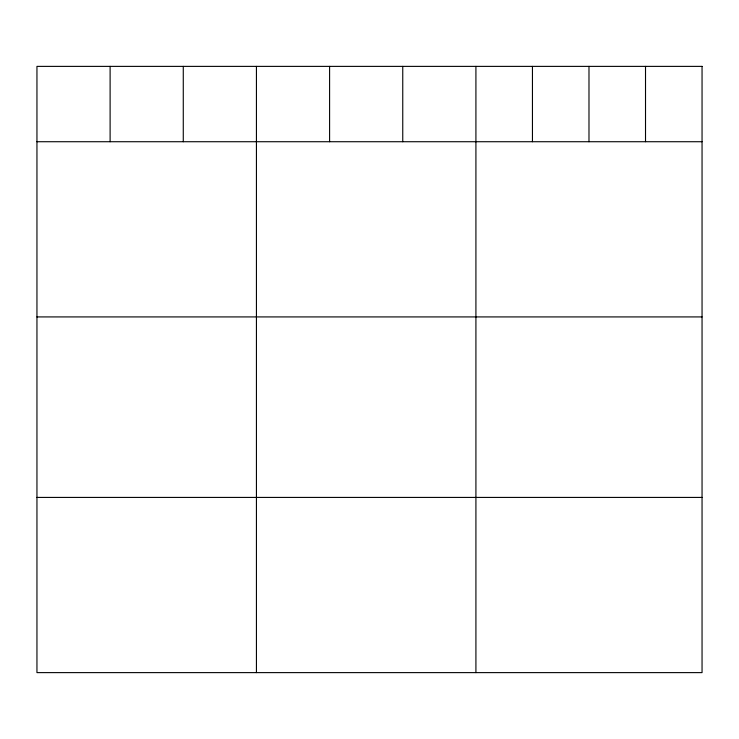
<?xml version="1.0" encoding="UTF-8"?>
<svg xmlns="http://www.w3.org/2000/svg" width="739" height="739" viewBox="0 0 739 739"><rect width="100%" height="100%" fill="white"/><g stroke="black" fill="none" stroke-linecap="round" stroke-linejoin="round"><path stroke-width="1.11" d="M36.95 141.722L702.05 141.722M36.95 316.92L702.05 316.92M36.95 497.421L702.05 497.421M645.516 66.381L645.516 141.722M588.983 66.381L588.983 141.722M532.449 66.381L532.449 141.722M475.916 66.381L475.916 672.619M402.755 66.381L402.755 141.722M329.594 66.381L329.594 141.722M256.433 66.381L256.433 672.619M183.272 66.381L183.272 141.722M110.111 66.381L110.111 141.722M702.05 66.381L36.95 66.381L36.95 672.619L702.05 672.619L702.05 66.381"/></g></svg>
